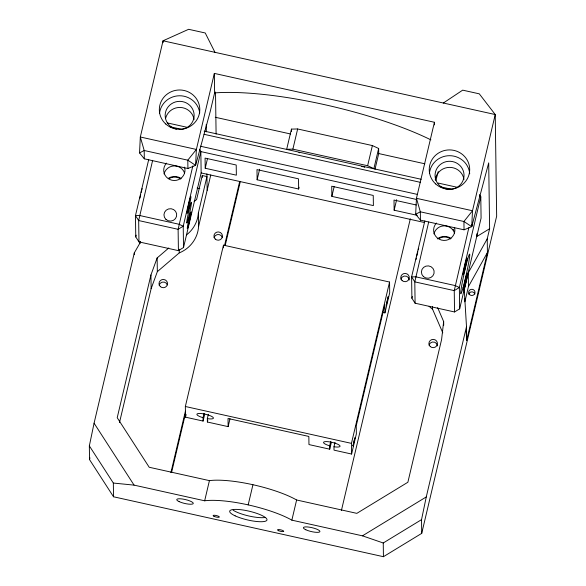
<?xml version="1.0" encoding="UTF-8"?>
<svg xmlns="http://www.w3.org/2000/svg" width="586" height="586" viewBox="0 0 586 586"><rect width="100%" height="100%" fill="white"/><g stroke="black" fill="none" stroke-linecap="round" stroke-linejoin="round"><path stroke-width="0.88" d="M434.453 124.928L434.416 122.269L214.344 73.404L214.615 92.91L210.191 111.648L195.592 165.362L187.916 168.504L144.317 158.821L139.534 152.917L140.325 136.999L163.047 40.793L188.633 29.3L205.239 32.984L214.952 52.315M466.141 331.317L466.683 340.349L487.427 252.529L487.237 238.81L489.618 228.73L488.702 162.879L471.723 226.672L464.046 229.815L420.448 220.138L415.664 214.227L416.456 198.31L434.416 122.269M415.664 214.227L420.33 211.81L463.929 221.493L471.723 226.672L472.506 210.755L495.236 114.548L479.297 93.841L462.684 90.149L443.331 103.026M471.723 226.672L471.862 224.863M437.647 307.672L443.653 321.56L441.602 339.492L407.878 482.249L356.83 513.358L296.619 499.99A54.417 12.614 13.3 0 0 209.422 480.63L149.21 467.262L117.215 417.708L150.939 274.951L157.143 257.95L168.783 247.973M163.076 42.624L163.047 40.793L495.236 114.548L496.657 216.161L421.722 533.363L383.434 556.7L113.53 496.774L89.533 459.607L89.343 445.887L94.075 423.18L134.304 252.874L140.64 241.864M421.722 533.363L421.532 519.65L426.264 496.943L466.493 326.636L464.273 289.777L468.28 272.805L487.237 238.81M148.712 159.546L135.469 215.597L135.769 236.934L138.97 241.893L178.415 250.647L183.521 247.541L201.145 172.921L200.844 151.584L199.643 149.342M152.638 160.344L138.67 220.556L138.97 241.893M135.769 236.934L136.186 235.154M139.944 243.527L140.362 241.754M89.533 459.607L89.958 457.827M119.5 422.557L151.129 288.671L157.334 271.662L157.143 257.95M214.344 73.404L196.376 149.445L195.592 165.362L187.798 160.176L144.2 150.499L139.534 152.917M192.831 165.941L178.115 229.309L178.415 250.647M157.334 271.662L179.25 252.896A31.549 30.64 -0.8 0 0 198.573 226.592L198.383 212.879L206.953 176.576L202.28 175.544L196.61 199.54L194.069 201.584M205.217 168.255L205.078 158.095L236.217 165.01L236.363 175.17L205.217 168.255L207.495 158.608M198.573 226.592L210.77 174.965M204.734 414.053L203.078 421.063L185.506 417.166L185.352 406.494L223.464 245.16L389.558 282.042L389.705 292.714L384.943 312.88L383.185 312.485M170.9 472.638L185.41 411.211M224.526 245.637L239.667 181.543M171.566 472.506L185.447 413.753M225.192 245.505L240.333 181.411M185.506 417.166L186.128 414.536M299.058 187.249L298.648 189L257.122 179.777L259.613 169.259M203.078 421.063L203.034 417.693L204.067 413.313M230.005 418.741L228.137 426.63L207.378 422.023L207.327 418.646L208.367 414.265M207.378 422.023L207.788 420.265M291.44 129.11L286.679 149.276L292.883 149.137L367.627 165.735L373.875 168.643L378.644 148.478L372.388 145.57L297.651 128.971L291.44 129.11L291.476 131.652M89.343 445.887L113.34 483.054L134.069 485.12L204.66 500.796L209.422 480.63M292.883 149.137L297.651 128.971M248.178 504.89L252.94 484.725M331.866 196.376L331.727 186.216L373.245 195.438L373.392 205.598L331.866 196.376L334.145 186.729M367.627 165.735L372.388 145.57M204.66 500.796A54.417 12.614 13.3 0 1 291.857 520.156L296.619 499.99M374.981 169.339L378.71 153.554L378.644 148.478M228.137 426.63L228.027 418.499L308.851 436.445L308.961 444.576L329.728 449.184L329.676 445.814L330.709 441.434M329.728 449.184L331.383 442.174M384.943 312.88L384.834 304.749L356.244 425.751L356.361 433.874L351.6 454.04L334.02 450.143L333.976 446.766L335.009 442.386M417.283 215.34L394.151 210.206L396.634 199.687M351.6 454.04L351.446 443.375L389.558 282.042M341.411 510.509L410.317 218.798M424.821 220.944L411.599 276.907L411.899 298.245L415.093 303.204L454.546 311.964L459.651 308.851L481.084 218.102L480.791 196.764L479.414 194.64M428.681 222.028L414.8 281.866L415.093 303.204M411.899 298.245L412.317 296.472M468.844 227.742L454.245 290.619L454.546 311.964M464.866 301.797L468.47 286.525L468.28 272.805M435.859 180.429L438.247 171.625M468.47 286.525L487.427 252.529M489.618 228.73L476.858 236.51L476.821 233.763M291.857 520.156L362.448 535.831L426.264 496.943M362.448 535.831L383.244 542.98L421.532 519.65M215.26 117.259L290.627 133.996M378.71 153.554L424.821 163.794M167.274 122.906L187.432 127.382M204.14 131.088L421.173 179.279M438.145 183.052L457.424 187.33M169.808 126.701L181.206 129.228M204.067 134.304L420.206 182.297M440.679 186.846L451.198 189.183M200.309 146.207L417.349 194.398M416.734 199.518L200.844 151.584L183.22 226.196L183.521 247.541M416.25 204.983L394.012 200.046L394.151 210.206M201.145 172.921L424.169 222.446M197.108 188.069L199.789 188.663M185.352 406.494L351.446 443.375M479.399 196.12L480.791 196.764L459.351 287.514L459.651 308.851M94.075 423.18L134.069 485.12M432.505 306.412L432.541 309.137L442.782 332.833M466.493 326.636L466.683 340.349M464.046 229.815L463.929 221.493L472.506 210.755L416.456 198.31L420.33 211.81L420.448 220.138M464.273 289.777L464.31 292.517M464.398 298.919L464.442 301.665M443.653 321.56L443.705 325.223M383.244 542.98L383.434 556.7M298.648 189L298.508 178.84L256.983 169.618L257.122 179.777M223.464 245.16L223.5 247.834M215.509 92.039L216.095 134.113M206.228 124.525L206.331 131.835M206.917 173.837L207.151 190.296M202.28 175.544L202.309 177.368M187.916 168.504L187.798 160.176L196.376 149.445L140.325 136.999L144.2 150.499L144.317 158.821M179.199 249.27L179.25 252.896M150.939 274.951L151.129 288.671M134.304 252.874L134.333 254.705M113.34 483.054L113.53 496.774M468.741 294.238A3.194 3.106 -0.8 0 1 474.909 294.018M429.04 345.139A4.263 4.139 -0.8 0 1 437.449 345.908M400.905 279.17A4.263 4.139 -0.8 0 1 409.314 279.947M361.657 166.461A3.194 0.74 13.3 0 1 363.269 166.82M364.023 167.061A3.194 0.74 13.3 0 1 364.668 167.325M298.911 152.528A3.194 0.74 13.3 0 1 299.666 152.77M446.305 189.058A14.482 14.064 -0.8 0 1 438.768 165.955A14.482 14.064 -0.8 0 1 463.24 170.738A14.482 14.064 -0.8 0 1 447.045 189.205M429.399 173.507A20.239 19.653 -0.8 0 1 449.696 155.693A20.239 19.653 -0.8 0 1 469.716 173.764M435.252 179.756A14.482 14.064 -0.8 0 1 449.491 167.376A14.482 14.064 -0.8 0 1 463.973 179.455M176.408 129.132A14.482 14.064 -0.8 0 1 168.219 106.777A14.482 14.064 -0.8 0 1 192.545 109.003A14.482 14.064 -0.8 0 1 180.173 129.477M159.502 113.574A20.239 19.653 -0.8 0 1 179.353 95.767A20.239 19.653 -0.8 0 1 199.731 112.981M165.611 118.379A14.482 14.064 -0.8 0 1 180.341 107.458A14.482 14.064 -0.8 0 1 194.069 119.529M265.495 517.401A19.17 4.446 13.3 0 1 233.133 510.216M198.383 212.879A31.549 30.64 -0.8 0 1 186.568 234.854M432.541 309.137A23.557 22.876 -0.8 0 1 429.062 306.2M214.08 237.696A4.263 4.139 -0.8 0 1 222.306 237.396M159.143 285.206A4.263 4.139 -0.8 0 1 167.362 284.913M214.615 92.91A146.295 33.907 13.3 0 1 430.886 139.856M139.966 198.119A8.629 0.491 -77.5 0 1 140.699 194.574M141.197 192.391A8.629 0.491 -77.5 0 1 141.534 190.999M141.702 190.347A8.629 0.491 -77.5 0 1 142.171 188.582M416.097 259.43A8.629 0.491 -77.5 0 1 416.368 258.06M416.829 255.884A8.629 0.491 -77.5 0 1 417.833 251.658M418.301 249.892A8.629 0.491 -77.5 0 1 418.704 248.53M437.303 238.912A11.288 10.966 -0.8 0 1 451.044 238.421M453.044 229.192A11.288 10.966 -0.8 0 1 453.908 230.357M438.841 238.597A10.651 10.343 -0.8 0 1 450.671 238.927M433.962 233.88A10.651 10.343 -0.8 0 1 454.524 233.14M454.67 227.91A10.651 10.343 -0.8 0 1 441.426 240.062A10.651 10.343 -0.8 0 1 436.46 223.046M168.6 178.144A11.288 10.966 -0.8 0 1 181.14 178.496M168.936 178.671A10.651 10.343 -0.8 0 1 180.766 179.001M164.058 173.947A10.651 10.343 -0.8 0 1 184.619 173.207M184.539 167.113A10.651 10.343 -0.8 0 1 171.976 180.239A10.651 10.343 -0.8 0 1 166.556 163.12M203.034 417.693A8.519 1.978 13.3 0 1 198.332 413.533A8.519 1.978 13.3 0 1 211.942 416.551A8.519 1.978 13.3 0 1 207.327 418.646M329.676 445.814A8.519 1.978 13.3 0 1 324.981 441.654A8.519 1.978 13.3 0 1 338.583 444.671A8.519 1.978 13.3 0 1 333.976 446.766M353.028 445.558L353.036 446.085L354.867 437.771L353.028 445.558M386.372 304.398L386.379 304.925L388.218 296.604L386.372 304.398M183.22 226.196L178.115 229.309L138.67 220.556L135.469 215.597L139.607 215.501L179.052 224.262L183.22 226.196M459.351 287.514L454.245 290.619L414.8 281.866L411.599 276.907L415.738 276.812L455.183 285.572L459.351 287.514M469.642 294.663A3.194 3.106 -0.8 0 0 474.931 293.081A3.194 3.106 -0.8 0 0 470.88 289.425A3.194 3.106 -0.8 0 0 469.642 294.663M435.684 183.96A20.239 19.653 -0.8 0 0 469.188 173.939A20.239 19.653 -0.8 0 0 443.521 150.778A20.239 19.653 -0.8 0 0 435.684 183.96M165.779 124.034A20.239 19.653 -0.8 0 0 199.291 114.014A20.239 19.653 -0.8 0 0 173.624 90.852A20.239 19.653 -0.8 0 0 165.779 124.034M235.162 515.856A19.17 4.446 13.3 0 0 266.396 520.749A19.17 4.446 13.3 0 0 243.432 510.069A19.17 4.446 13.3 0 0 235.162 515.856M214.066 516.339A3.194 0.74 13.3 0 0 219.267 517.152A3.194 0.74 13.3 0 0 215.443 515.372A3.194 0.74 13.3 0 0 214.066 516.339M278.724 530.755A3.194 0.74 13.3 0 0 283.705 531.363A3.194 0.74 13.3 0 0 279.427 529.612A3.194 0.74 13.3 0 0 278.724 530.755M179.155 501.631A8.519 1.978 13.3 0 0 193.036 503.806A8.519 1.978 13.3 0 0 182.825 499.06A8.519 1.978 13.3 0 0 179.155 501.631M305.797 529.751A8.519 1.978 13.3 0 0 319.678 531.927A8.519 1.978 13.3 0 0 309.474 527.18A8.519 1.978 13.3 0 0 305.797 529.751M430.256 346.553A4.263 4.139 -0.8 0 0 437.31 344.443A4.263 4.139 -0.8 0 0 431.904 339.565A4.263 4.139 -0.8 0 0 430.256 346.553M402.121 280.591A4.263 4.139 -0.8 0 0 409.175 278.482A4.263 4.139 -0.8 0 0 403.776 273.603A4.263 4.139 -0.8 0 0 402.121 280.591M160.359 286.62A4.263 4.139 -0.8 0 0 167.406 284.51A4.263 4.139 -0.8 0 0 162.007 279.639A4.263 4.139 -0.8 0 0 160.359 286.62M215.296 239.11A4.263 4.139 -0.8 0 0 222.35 236.993A4.263 4.139 -0.8 0 0 216.945 232.122A4.263 4.139 -0.8 0 0 215.296 239.11M188.252 226.159A8.629 0.491 -77.5 0 0 191.124 212.125A8.629 0.491 -77.5 0 0 188.201 222.592A8.629 0.491 -77.5 0 0 188.252 226.159M188.04 210.916A8.629 0.491 -77.5 0 0 190.911 196.881A8.629 0.491 -77.5 0 0 187.989 207.349A8.629 0.491 -77.5 0 0 188.04 210.916M187.923 219.911A10.651 0.601 -77.5 0 0 191.468 202.588A10.651 0.601 -77.5 0 0 187.864 215.509A10.651 0.601 -77.5 0 0 187.923 219.911M464.171 272.226A8.629 0.491 -77.5 0 0 467.042 258.192A8.629 0.491 -77.5 0 0 464.119 268.659A8.629 0.491 -77.5 0 0 464.171 272.226M464.383 287.47A8.629 0.491 -77.5 0 0 467.254 273.435A8.629 0.491 -77.5 0 0 464.332 283.902A8.629 0.491 -77.5 0 0 464.383 287.47M462.999 287.814A20.342 1.15 -77.5 0 0 469.767 254.72A20.342 1.15 -77.5 0 0 462.881 279.412A20.342 1.15 -77.5 0 0 462.999 287.814M165.992 219.45A6.387 6.204 -0.8 0 0 176.569 216.278A6.387 6.204 -0.8 0 0 168.468 208.968A6.387 6.204 -0.8 0 0 165.992 219.45M423.436 276.607A6.387 6.204 -0.8 0 0 434.014 273.442A6.387 6.204 -0.8 0 0 425.912 266.132A6.387 6.204 -0.8 0 0 423.436 276.607"/></g></svg>
